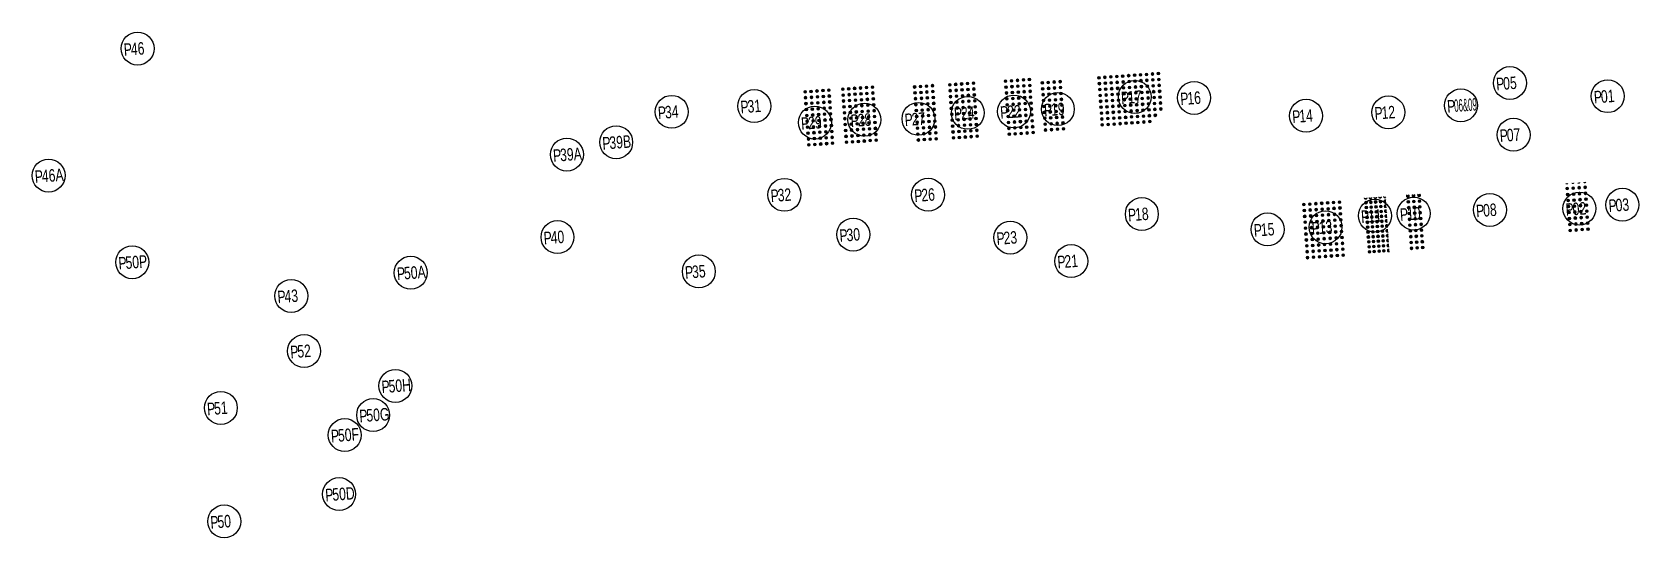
# Model space of a CAD drawing. Header units: metres. Extents: x 832186 to 835372, y 816492 to 818447.
# Drawn here: x 832370 to 833658, y 817668 to 818073 of the extents above; entities that cross this region are included whole.
import ezdxf
from ezdxf.xclip import XClip

# ---------------------------------------------------------------- set-up
doc = ezdxf.new("R2010")
doc.units = ezdxf.units.M
doc.header["$LTSCALE"] = 20
doc.header["$MEASUREMENT"] = 0
doc.header["$XCLIPFRAME"] = 0
doc.linetypes.add('$AUDIT_BAD_LTYPE2', pattern=[0])
for name, color, linetype in [('$AUDIT_BAD_LAYER1', 7, 'Continuous'), ('AR-BLINE_AR_BS_', 6, 'Continuous'), ('AR-TXT_AR_BS', 4, 'Continuous'), ('WKD071__', 10, 'Continuous')]:
    doc.layers.add(name, color=color, linetype=linetype)
doc.layers.add('ZONE - greenery at roof', color=8, linetype='Continuous', lineweight=0)
doc.styles.add('Style-Arial', font='arial.ttf', dxfattribs={"width": 0.8})

# ---------------------------------------------------------------- blocks, each defined once
blk = doc.blocks.new('P_SYM')
at = {"layer": 'AR-TXT_AR_BS'}
blk.add_circle((0, 0), 13.2, dxfattribs=at)
at = {"layer": 'AR-TXT_AR_BS', "insert": (-11.4, 4.1, 0), "char_height": 10, "attachment_point": 1, "rotation": 4, "style": 'Style-Arial'}
blk.add_mtext_dynamic_manual_height_columns('{\\W0.7;P}', width=42.564, gutter_width=25, heights=[0], dxfattribs=at)
at = {"layer": 'AR-TXT_AR_BS', "style": 'Style-Arial', "width": 0.7}
blk.add_attdef('39A', (-5.1, -5.4, 0), '', height=10, rotation=4, dxfattribs=at)
blk = doc.blocks.new('DOT')
at = {"layer": 'ZONE - greenery at roof', "true_color": 0x808080}
h = blk.add_hatch(color=8, dxfattribs=at)
h.dxf.hatch_style = 1
edge = h.paths.add_edge_path()
edge.add_arc((0, 0), 1.12, 4, 364)
at = {"layer": 'ZONE - greenery at roof', "color": 8, "true_color": 0x808080}
blk.add_circle((0, 0), 1.12, dxfattribs=at)

msp = doc.modelspace()

# ---------------------------------------------------------------- linework, layer by layer
at = {"layer": '$AUDIT_BAD_LAYER1', "color": 5, "linetype": '$AUDIT_BAD_LTYPE2'}
msp.add_line((833525.0677, 818023.4847), (833525.0722, 818023.485), dxfattribs=at)
at = {"layer": 'AR-BLINE_AR_BS_', "color": 5, "extrusion": (0, 0, -1)}
msp.add_line((833525.0677, 818023.4847, 3.15), (833525.0722, 818023.485, 3.15), dxfattribs=at)

# ---------------------------------------------------------------- block references
at = {"layer": 'WKD071__'}
for p, values in [((832455.007, 818060.2783, 0), {'39A': '46'}), ((833555.1401, 818032.7248), {'39A': '05'}), ((833254.4141, 818021.5709), {'39A': '17'}), ((833301.9466, 818020.7771), {'39A': '16'}), ((833633.4891, 818022.1676, 0), {'39A': '01'}), ((832883.1743, 818009.6374), {'39A': '34'}), ((832949.3669, 818014.2648), {'39A': '31'}), ((833037.6856, 818003.2389, 0), {'39A': '28'}), ((833080.9763, 818003.9901, 0), {'39A': '27'}), ((833120.5295, 818008.7957, 0), {'39A': '24'}), ((833157.5513, 818009.8831, 0), {'39A': '22'}), ((833192.7142, 818011.8004, 0), {'39A': '19'}), ((833391.6764, 818006.4629, 0), {'39A': '14'}), ((833457.6603, 818009.2217, 0), {'39A': '12'}), ((832997.9336, 818001.0062, 0), {'39A': '29'}), ((833558.0403, 817991.2387), {'39A': '07'}), ((832838.6451, 817985.1883, 0), {'39A': '39B'}), ((832799.1218, 817975.3701, 0), {'39A': '39A'}), ((832383.6678, 817958.4837, 0), {'39A': '46A'}), ((832973.5404, 817943.0931, 0), {'39A': '32'}), ((833088.7068, 817943.1801), {'39A': '26'}), ((833260.0388, 817927.6853), {'39A': '18'}), ((833446.8594, 817926.3798), {'39A': '11'}), ((833478.0296, 817928.0787), {'39A': '10'}), ((833539.0634, 817930.976, 0), {'39A': '08'}), ((833610.8029, 817932.0781, 0), {'39A': '02'}), ((833645.2645, 817935.1186), {'39A': '03'}), ((833360.8878, 817915.3882), {'39A': '15'}), ((833407.2814, 817917.0975), {'39A': '13'}), ((832791.5829, 817909.2252, 0), {'39A': '40'}), ((833028.7333, 817911.2236, 0), {'39A': '30'}), ((833154.6138, 817908.7995, 0), {'39A': '23'}), ((832450.7248, 817889.0509, 0), {'39A': '50P'}), ((833203.4489, 817889.9726, 0), {'39A': '21'}), ((832673.9594, 817880.6514, 0), {'39A': '50A'}), ((832904.9037, 817881.6832), {'39A': '35'}), ((832578.1967, 817862.0616, 0), {'39A': '43'}), ((832588.4785, 817817.8986, 0), {'39A': '52'}), ((832661.6278, 817789.9516, 0), {'39A': '50H'}), ((832521.7343, 817772.2579, 0), {'39A': '51'}), ((832643.832, 817766.5935, 0), {'39A': '50G'}), ((832621.0443, 817750.5729, 0), {'39A': '50F'}), ((832616.511, 817703.2233, 0), {'39A': '50D'}), ((832524.4267, 817681.3565, 0), {'39A': '50'})]:
    msp.add_blockref('P_SYM', p, dxfattribs=at).add_auto_attribs(values)
ref = msp.add_blockref('P_SYM', (833515.8354, 818014.8177, 0), dxfattribs=at)
ref.add_attrib('39A', '06&09', (833510.7583, 818009.4585, 0), dxfattribs={"layer": 'AR-TXT_AR_BS', "height": 10, "rotation": 4.0000335, "style": 'Style-Arial', "width": 0.45})
at = {"layer": 'ZONE - greenery at roof', "rotation": 4}
for p in [(833020.2868, 818027.7646, 0), (833025.049, 818028.0976, 0), (833029.8111, 818028.4306, 0), (833034.5732, 818028.7636, 0), (833039.3354, 818029.0966, 0), (833044.0975, 818029.4296, 0), (833077.9051, 818029.5729, 0), (833082.6672, 818029.9059, 0), (833087.4293, 818030.2389, 0), (833092.1915, 818030.5719, 0), (833106.0412, 818031.2759, 0), (833110.8033, 818031.6089, 0), (833115.5654, 818031.9419, 0), (833120.3276, 818032.2749, 0), (833125.0897, 818032.6079, 0), (833125.4202, 818027.8819, 0), (833150.8283, 818034.1925), (833151.1588, 818029.4664), (833155.5905, 818034.5255), (833155.9209, 818029.7994), (833160.3526, 818034.8585), (833160.6831, 818030.1324), (833165.1148, 818035.1915), (833165.4452, 818030.4654), (833169.8769, 818035.5245), (833170.2074, 818030.7984), (833180.2458, 818032.8193), (833180.5763, 818028.0933), (833185.0079, 818033.1523), (833185.3384, 818028.4263), (833189.7701, 818033.4853), (833190.1006, 818028.7593), (833194.5322, 818033.8183), (833194.8627, 818029.0923), (833225.6716, 818036.9474, 0), (833226.002, 818032.2214, 0), (833230.4337, 818037.2804, 0), (833230.7642, 818032.5544, 0), (833231.0946, 818027.8284, 0), (833235.1958, 818037.6134, 0), (833235.5263, 818032.8874, 0), (833235.8568, 818028.1614, 0), (833239.958, 818037.9464, 0), (833240.2885, 818033.2204, 0), (833240.6189, 818028.4944, 0), (833244.7201, 818038.2794, 0), (833245.0506, 818033.5534, 0), (833245.3811, 818028.8274, 0), (833249.4823, 818038.6124, 0), (833249.8127, 818033.8864, 0), (833250.1432, 818029.1604, 0), (833254.2444, 818038.9454, 0), (833254.5749, 818034.2194, 0), (833254.9054, 818029.4934, 0), (833259.0065, 818039.2784, 0), (833259.337, 818034.5524, 0), (833259.6675, 818029.8264, 0), (833263.7687, 818039.6114, 0), (833264.0992, 818034.8854, 0), (833264.4296, 818030.1594, 0), (833268.5308, 818039.9444, 0), (833268.8613, 818035.2184, 0), (833269.1918, 818030.4924, 0), (833273.293, 818040.2774, 0), (833273.6234, 818035.5514, 0), (833273.9539, 818030.8254, 0), (832990.1105, 818025.655, 0), (832990.4409, 818020.929, 0), (832990.7714, 818016.203, 0), (832994.8726, 818025.988, 0), (832995.2031, 818021.262, 0), (832995.5336, 818016.536, 0), (832999.6347, 818026.321, 0), (832999.9652, 818021.595, 0), (833000.2957, 818016.869, 0), (833004.3969, 818026.654, 0), (833004.7274, 818021.928, 0), (833005.0578, 818017.202, 0), (833009.159, 818026.987, 0), (833009.4895, 818022.261, 0), (833009.82, 818017.535, 0), (833020.6173, 818023.0386, 0), (833020.9478, 818018.3125, 0), (833025.3794, 818023.3716, 0), (833025.7099, 818018.6455, 0), (833030.1416, 818023.7046, 0), (833030.472, 818018.9785, 0), (833034.9037, 818024.0376, 0), (833035.2342, 818019.3115, 0), (833039.6659, 818024.3706, 0), (833039.9963, 818019.6445, 0), (833040.3268, 818014.9185, 0), (833044.428, 818024.7036, 0), (833044.7585, 818019.9776, 0), (833045.0889, 818015.2515, 0), (833078.2355, 818024.8469, 0), (833078.566, 818020.1209, 0), (833078.8965, 818015.3949, 0), (833082.9977, 818025.1799, 0), (833083.3282, 818020.4539, 0), (833083.6586, 818015.7279, 0), (833087.7598, 818025.5129, 0), (833088.0903, 818020.7869, 0), (833088.4208, 818016.0609, 0), (833092.522, 818025.8459, 0), (833092.8524, 818021.1199, 0), (833093.1829, 818016.3939, 0), (833106.3716, 818026.5499, 0), (833106.7021, 818021.8239, 0), (833107.0326, 818017.0979, 0), (833111.1338, 818026.8829, 0), (833111.4642, 818022.1569, 0), (833111.7947, 818017.4309, 0), (833115.8959, 818027.2159, 0), (833116.2264, 818022.4899, 0), (833116.5569, 818017.7639, 0), (833120.6581, 818027.5489, 0), (833120.9885, 818022.8229, 0), (833121.319, 818018.0969, 0), (833125.7507, 818023.1559, 0), (833126.0811, 818018.4299, 0), (833151.4893, 818024.7404), (833151.8198, 818020.0144), (833152.1502, 818015.2884), (833156.2514, 818025.0734), (833156.5819, 818020.3474), (833156.9124, 818015.6214), (833161.0136, 818025.4064), (833161.344, 818020.6804), (833161.6745, 818015.9544), (833165.7757, 818025.7394), (833166.1062, 818021.0134), (833166.4367, 818016.2874), (833170.5378, 818026.0724), (833170.8683, 818021.3464), (833171.1988, 818016.6204), (833180.9067, 818023.3673), (833181.2372, 818018.6413), (833185.6689, 818023.7003), (833185.9994, 818018.9743), (833190.431, 818024.0333), (833190.7615, 818019.3073), (833195.1932, 818024.3663), (833195.5236, 818019.6403), (833195.8541, 818014.9143), (833226.3325, 818027.4954, 0), (833226.663, 818022.7693, 0), (833226.9935, 818018.0433, 0), (833231.4251, 818023.1023, 0), (833231.7556, 818018.3763, 0), (833236.1873, 818023.4353, 0), (833236.5177, 818018.7093, 0), (833240.9494, 818023.7683, 0), (833241.2799, 818019.0423, 0), (833245.7115, 818024.1013, 0), (833246.042, 818019.3753, 0), (833250.4737, 818024.4343, 0), (833250.8042, 818019.7083, 0), (833251.1346, 818014.9823, 0), (833255.2358, 818024.7673, 0), (833255.5663, 818020.0413, 0), (833255.8968, 818015.3153, 0), (833259.998, 818025.1003, 0), (833260.3284, 818020.3743, 0), (833260.6589, 818015.6483, 0), (833264.7601, 818025.4333, 0), (833265.0906, 818020.7073, 0), (833265.4211, 818015.9813, 0), (833269.5223, 818025.7663, 0), (833269.8527, 818021.0403, 0), (833270.1832, 818016.3143, 0), (833274.2844, 818026.0993, 0), (833274.6149, 818021.3733, 0), (833274.9453, 818016.6473, 0), (832991.1019, 818011.477, 0), (832991.4324, 818006.7509, 0), (832991.7628, 818002.0249, 0), (832995.864, 818011.81, 0), (832996.1945, 818007.0839, 0), (832996.525, 818002.3579, 0), (833000.6262, 818012.143, 0), (833000.9566, 818007.4169, 0), (833001.2871, 818002.6909, 0), (833005.3883, 818012.476, 0), (833005.7188, 818007.7499, 0), (833006.0493, 818003.0239, 0), (833010.1505, 818012.809, 0), (833010.4809, 818008.083, 0), (833010.8114, 818003.3569, 0), (833021.2782, 818013.5865, 0), (833021.6087, 818008.8605, 0), (833021.9392, 818004.1345, 0), (833026.0404, 818013.9195, 0), (833026.3709, 818009.1935, 0), (833026.7013, 818004.4675, 0), (833030.8025, 818014.2525, 0), (833031.133, 818009.5265, 0), (833031.4635, 818004.8005, 0), (833035.5647, 818014.5855, 0), (833035.8951, 818009.8595, 0), (833036.2256, 818005.1335, 0), (833040.6573, 818010.1925, 0), (833040.9878, 818005.4665, 0), (833045.4194, 818010.5255, 0), (833045.7499, 818005.7995, 0), (833079.227, 818010.6688, 0), (833079.5574, 818005.9428, 0), (833083.9891, 818011.0018, 0), (833084.3196, 818006.2758, 0), (833088.7512, 818011.3348, 0), (833089.0817, 818006.6088, 0), (833089.4122, 818001.8828, 0), (833093.5134, 818011.6678, 0), (833093.8439, 818006.9418, 0), (833094.1743, 818002.2158, 0), (833107.3631, 818012.3719, 0), (833107.6935, 818007.6458, 0), (833108.024, 818002.9198, 0), (833112.1252, 818012.7049, 0), (833112.4557, 818007.9788, 0), (833112.7861, 818003.2528, 0), (833116.8873, 818013.0379, 0), (833117.2178, 818008.3118, 0), (833117.5483, 818003.5858, 0), (833121.6495, 818013.3709, 0), (833121.98, 818008.6448, 0), (833122.3104, 818003.9188, 0), (833126.4116, 818013.7039, 0), (833126.7421, 818008.9778, 0), (833127.0726, 818004.2518, 0), (833152.4807, 818010.5624), (833152.8112, 818005.8363), (833157.2428, 818010.8954), (833157.5733, 818006.1693), (833162.005, 818011.2284), (833162.3355, 818006.5023), (833166.7671, 818011.5614), (833167.0976, 818006.8353), (833167.4281, 818002.1093), (833171.5293, 818011.8944), (833171.8597, 818007.1683), (833172.1902, 818002.4423), (833181.5677, 818013.9153), (833181.8982, 818009.1892), (833182.2287, 818004.4632), (833186.3298, 818014.2483), (833186.6603, 818009.5222), (833186.9908, 818004.7962), (833191.092, 818014.5813), (833191.4225, 818009.8552), (833191.7529, 818005.1292), (833196.1846, 818010.1882), (833196.5151, 818005.4622), (833227.3239, 818013.3173, 0), (833227.6544, 818008.5913, 0), (833227.9849, 818003.8653, 0), (833232.0861, 818013.6503, 0), (833232.4165, 818008.9243, 0), (833232.747, 818004.1983, 0), (833236.8482, 818013.9833, 0), (833237.1787, 818009.2573, 0), (833237.5092, 818004.5313, 0), (833241.6104, 818014.3163, 0), (833241.9408, 818009.5903, 0), (833242.2713, 818004.8643, 0), (833246.3725, 818014.6493, 0), (833246.703, 818009.9233, 0), (833247.0334, 818005.1973, 0), (833251.4651, 818010.2563, 0), (833251.7956, 818005.5303, 0), (833256.2273, 818010.5893, 0), (833256.5577, 818005.8633, 0), (833260.9894, 818010.9223, 0), (833261.3199, 818006.1963, 0), (833265.7515, 818011.2553, 0), (833266.082, 818006.5293, 0), (833270.5137, 818011.5883, 0), (833270.8442, 818006.8623, 0), (833275.2758, 818011.9213, 0), (832992.0933, 817997.2989, 0), (832992.4238, 817992.5729, 0), (832996.8555, 817997.6319, 0), (832997.1859, 817992.9059, 0), (833001.6176, 817997.9649, 0), (833001.9481, 817993.2389, 0), (833006.3797, 817998.2979, 0), (833006.7102, 817993.5719, 0), (833011.1419, 817998.6309, 0), (833011.4724, 817993.9049, 0), (833011.8028, 817989.1789, 0), (833022.2697, 817999.4085, 0), (833022.6001, 817994.6824, 0), (833022.9306, 817989.9564, 0), (833027.0318, 817999.7415, 0), (833027.3623, 817995.0154, 0), (833027.6928, 817990.2894, 0), (833031.7939, 818000.0745, 0), (833032.1244, 817995.3484, 0), (833032.4549, 817990.6224, 0), (833036.5561, 818000.4075, 0), (833036.8866, 817995.6814, 0), (833037.217, 817990.9554, 0), (833041.3182, 818000.7405, 0), (833041.6487, 817996.0145, 0), (833041.9792, 817991.2884, 0), (833046.0804, 818001.0735, 0), (833046.4108, 817996.3475, 0), (833046.7413, 817991.6214, 0), (833079.8879, 818001.2168, 0), (833080.2184, 817996.4908, 0), (833080.5489, 817991.7648, 0), (833084.6501, 818001.5498, 0), (833084.9805, 817996.8238, 0), (833085.311, 817992.0978, 0), (833089.7427, 817997.1568, 0), (833090.0731, 817992.4308, 0), (833094.5048, 817997.4898, 0), (833094.8353, 817992.7638, 0), (833108.3545, 817998.1938, 0), (833108.685, 817993.4678, 0), (833113.1166, 817998.5268, 0), (833113.4471, 817993.8008, 0), (833113.7776, 817989.0748, 0), (833117.8788, 817998.8598, 0), (833118.2092, 817994.1338, 0), (833118.5397, 817989.4078, 0), (833122.6409, 817999.1928, 0), (833122.9714, 817994.4668, 0), (833123.3019, 817989.7408, 0), (833127.403, 817999.5258, 0), (833127.7335, 817994.7998, 0), (833128.064, 817990.0738, 0), (833153.1417, 818001.1103), (833153.4721, 817996.3843), (833153.8026, 817991.6583), (833157.9038, 818001.4433), (833158.2343, 817996.7173), (833158.5647, 817991.9913), (833162.6659, 818001.7763), (833162.9964, 817997.0503), (833163.3269, 817992.3243), (833167.7586, 817997.3833), (833168.089, 817992.6573), (833172.5207, 817997.7163), (833172.8512, 817992.9903), (833182.5591, 817999.7372), (833182.8896, 817995.0112), (833187.3213, 818000.0702), (833187.6517, 817995.3442), (833192.0834, 818000.4032), (833192.4139, 817995.6772), (833196.8456, 818000.7362), (833197.176, 817996.0102), (833228.3154, 817999.1392, 0), (833233.0775, 817999.4722, 0), (833237.8396, 817999.8052, 0), (833242.6018, 818000.1382, 0), (833247.3639, 818000.4712, 0), (833252.1261, 818000.8042, 0), (833256.8882, 818001.1372, 0), (833261.6503, 818001.4702, 0), (833266.4125, 818001.8032, 0), (832992.7543, 817987.8469, 0), (832993.0847, 817983.1208, 0), (832997.5164, 817988.1799, 0), (832997.8469, 817983.4538, 0), (833002.2785, 817988.5129, 0), (833002.609, 817983.7869, 0), (833007.0407, 817988.8459, 0), (833007.3712, 817984.1199, 0), (833012.1333, 817984.4529, 0), (833023.2611, 817985.2304, 0), (833028.0232, 817985.5634, 0), (833032.7854, 817985.8964, 0), (833037.5475, 817986.2294, 0), (833042.3097, 817986.5624, 0), (833047.0718, 817986.8954, 0), (833080.8793, 817987.0387, 0), (833085.6415, 817987.3717, 0), (833090.4036, 817987.7048, 0), (833095.1658, 817988.0378, 0), (833109.0154, 817988.7418, 0), (833451.341, 817937.6307, 0), (833473.657, 817937.4574, 0), (833478.1223, 817937.7696, 0), (833482.5877, 817938.0819, 0), (833601.0836, 817948.137, 0), (833601.4189, 817943.341, 0), (833601.7543, 817938.545, 0), (833605.8581, 817948.4709, 0), (833606.1935, 817943.6749, 0), (833606.5288, 817938.8788, 0), (833610.6326, 817948.8048, 0), (833610.968, 817944.0087, 0), (833611.3034, 817939.2127, 0), (833615.4071, 817949.1386, 0), (833615.7425, 817944.3426, 0), (833616.0779, 817939.5466, 0), (833389.9515, 817935.2938, 0), (833390.282, 817930.5678, 0), (833390.6125, 817925.8417, 0), (833394.7137, 817935.6268, 0), (833395.0441, 817930.9008, 0), (833395.3746, 817926.1747, 0), (833399.4758, 817935.9598, 0), (833399.8063, 817931.2338, 0), (833400.1368, 817926.5077, 0), (833404.2379, 817936.2928, 0), (833404.5684, 817931.5668, 0), (833404.8989, 817926.8407, 0), (833409.0001, 817936.6258, 0), (833409.3306, 817931.8998, 0), (833409.661, 817927.1737, 0), (833413.7622, 817936.9588, 0), (833414.0927, 817932.2328, 0), (833414.4232, 817927.5067, 0), (833418.5244, 817937.2918, 0), (833418.8548, 817932.5658, 0), (833419.1853, 817927.8397, 0), (833439.7341, 817936.8191, 0), (833440.0093, 817932.8837, 0), (833440.2845, 817928.9484, 0), (833440.5597, 817925.013, 0), (833443.6031, 817937.0897, 0), (833443.8783, 817933.1543, 0), (833444.1535, 817929.2189, 0), (833444.4287, 817925.2835, 0), (833447.4721, 817937.3602, 0), (833447.7472, 817933.4248, 0), (833448.0224, 817929.4894, 0), (833448.2976, 817925.5541, 0), (833451.6162, 817933.6954, 0), (833451.8914, 817929.76, 0), (833452.1666, 817925.8246, 0), (833473.9823, 817932.8053, 0), (833474.3076, 817928.1532, 0), (833478.4476, 817933.1175, 0), (833478.7729, 817928.4655, 0), (833482.913, 817933.4298, 0), (833483.2383, 817928.7777, 0), (833602.0897, 817933.7489, 0), (833602.4251, 817928.9529, 0), (833606.8642, 817934.0828, 0), (833607.1996, 817929.2867, 0), (833611.6387, 817934.4167, 0), (833611.9741, 817929.6206, 0), (833612.3095, 817924.8246, 0), (833616.4132, 817934.7505, 0), (833616.7486, 817929.9545, 0), (833617.084, 817925.1584, 0), (833390.943, 817921.1157, 0), (833391.2734, 817916.3897, 0), (833391.6039, 817911.6637, 0), (833395.7051, 817921.4487, 0), (833396.0356, 817916.7227, 0), (833396.366, 817911.9967, 0), (833400.4672, 817921.7817, 0), (833400.7977, 817917.0557, 0), (833401.1282, 817912.3297, 0), (833405.2294, 817922.1147, 0), (833405.5599, 817917.3887, 0), (833405.8903, 817912.6627, 0), (833409.9915, 817922.4477, 0), (833410.322, 817917.7217, 0), (833410.6525, 817912.9957, 0), (833414.7537, 817922.7807, 0), (833415.0841, 817918.0547, 0), (833415.4146, 817913.3287, 0), (833419.5158, 817923.1137, 0), (833419.8463, 817918.3877, 0), (833420.1768, 817913.6617, 0), (833440.8349, 817921.0776, 0), (833441.1101, 817917.1422, 0), (833441.3853, 817913.2068, 0), (833444.7038, 817921.3481, 0), (833444.979, 817917.4128, 0), (833445.2542, 817913.4774, 0), (833448.5728, 817921.6187, 0), (833448.848, 817917.6833, 0), (833449.1232, 817913.7479, 0), (833452.4418, 817921.8892, 0), (833452.717, 817917.9538, 0), (833452.9921, 817914.0185, 0), (833474.6329, 817923.5012, 0), (833474.9582, 817918.8491, 0), (833475.2835, 817914.197, 0), (833479.0983, 817923.8134, 0), (833479.4236, 817919.1613, 0), (833479.7489, 817914.5093, 0), (833483.5636, 817924.1257, 0), (833483.8889, 817919.4736, 0), (833484.2142, 817914.8215, 0), (833602.7604, 817924.1568, 0), (833603.0958, 817919.3608, 0), (833603.4312, 817914.5648, 0), (833607.5349, 817924.4907, 0), (833607.8703, 817919.6947, 0), (833608.2057, 817914.8986, 0), (833612.6448, 817920.0285, 0), (833612.9802, 817915.2325, 0), (833617.4194, 817920.3624, 0), (833617.7547, 817915.5664, 0), (833391.9344, 817906.9377, 0), (833392.2649, 817902.2116, 0), (833396.6965, 817907.2707, 0), (833397.027, 817902.5446, 0), (833401.4587, 817907.6037, 0), (833401.7891, 817902.8776, 0), (833406.2208, 817907.9367, 0), (833406.5513, 817903.2106, 0), (833410.9829, 817908.2697, 0), (833411.3134, 817903.5436, 0), (833411.6439, 817898.8176, 0), (833415.7451, 817908.6027, 0), (833416.0756, 817903.8766, 0), (833416.406, 817899.1506, 0), (833420.5072, 817908.9357, 0), (833420.8377, 817904.2096, 0), (833421.1682, 817899.4836, 0), (833441.6604, 817909.2715, 0), (833441.9356, 817905.3361, 0), (833442.2108, 817901.4007, 0), (833445.5294, 817909.542, 0), (833445.8046, 817905.6066, 0), (833446.0798, 817901.6712, 0), (833449.3984, 817909.8125, 0), (833449.6736, 817905.8772, 0), (833449.9487, 817901.9418, 0), (833453.2673, 817910.0831, 0), (833453.5425, 817906.1477, 0), (833453.8177, 817902.2123, 0), (833475.6088, 817909.5449, 0), (833475.9341, 817904.8929, 0), (833476.2594, 817900.2408, 0), (833480.0742, 817909.8572, 0), (833480.3995, 817905.2051, 0), (833480.7248, 817900.5531, 0), (833484.5395, 817910.1694, 0), (833484.8648, 817905.5174, 0), (833485.1901, 817900.8653, 0), (833392.5953, 817897.4856, 0), (833392.9258, 817892.7596, 0), (833397.3575, 817897.8186, 0), (833397.6879, 817893.0926, 0), (833402.1196, 817898.1516, 0), (833402.4501, 817893.4256, 0), (833406.8818, 817898.4846, 0), (833407.2122, 817893.7586, 0), (833411.9744, 817894.0916, 0), (833416.7365, 817894.4246, 0), (833421.4987, 817894.7576, 0), (833442.486, 817897.4653, 0), (833446.355, 817897.7359, 0), (833450.2239, 817898.0064, 0), (833454.0929, 817898.2769, 0)]:
    msp.add_blockref('DOT', p, dxfattribs=at)
at = {"layer": 'ZONE - greenery at roof'}
ref = msp.add_blockref('DOT', (833600.7482, 817952.9331, 0), dxfattribs=dict(at, rotation=4))
XClip(ref).set_block_clipping_path([(16.6615319737, -0.702949692), (-2.3384672789, -0.7030504385), (-2.3382536178, -40.9982800925), (16.6617456374, -40.998179346)])
ref = msp.add_blockref('DOT', (833605.5227, 817953.2669, 0), dxfattribs=dict(at, rotation=4))
XClip(ref).set_block_clipping_path([(11.8753519736, -0.7029496921), (-7.124647279, -0.7030504387), (-7.1244336179, -40.9982800926), (11.8755656373, -40.9981793461)])
ref = msp.add_blockref('DOT', (833610.2972, 817953.6008, 0), dxfattribs=dict(at, rotation=4))
XClip(ref).set_block_clipping_path([(7.0891719735, -0.7029496921), (-11.9108272791, -0.7030504387), (-11.910613618, -40.9982800926), (7.0893856372, -40.9981793461)])
ref = msp.add_blockref('DOT', (833615.0718, 817953.9347, 0), dxfattribs=dict(at, rotation=4))
XClip(ref).set_block_clipping_path([(2.3029919735, -0.7029496921), (-16.6970072791, -0.7030504387), (-16.696793618, -40.9982800926), (2.3032056371, -40.9981793461)])
ref = msp.add_blockref('DOT', (833439.4589, 817940.7545, 0), dxfattribs=dict(at, rotation=4))
XClip(ref).set_block_clipping_path([(16.0328196433, -0.1087475596), (-1.8671803746, -0.1088424736), (-1.8669401732, -45.4088424591), (16.0330598446, -45.4087475451)])
ref = msp.add_blockref('DOT', (833443.3279, 817941.025, 0), dxfattribs=dict(at, rotation=4))
XClip(ref).set_block_clipping_path([(12.1544096434, -0.1087475596), (-5.7455903745, -0.1088424736), (-5.7453501731, -45.4088424591), (12.1546498447, -45.4087475451)])
ref = msp.add_blockref('DOT', (833447.1969, 817941.2956, 0), dxfattribs=dict(at, rotation=4))
XClip(ref).set_block_clipping_path([(8.2759996434, -0.1087475598), (-9.6240003745, -0.1088424738), (-9.6237601731, -45.4088424593), (8.2762398447, -45.4087475453)])
ref = msp.add_blockref('DOT', (833451.0658, 817941.5661, 0), dxfattribs=dict(at, rotation=4))
XClip(ref).set_block_clipping_path([(4.3975896434, -0.1087475598), (-13.5024103745, -0.1088424738), (-13.5021701731, -45.4088424593), (4.3978298447, -45.4087475453)])
ref = msp.add_blockref('DOT', (833454.9348, 817941.8367, 0), dxfattribs=dict(at, rotation=4))
XClip(ref).set_block_clipping_path([(0.5191796434, -0.1087475601), (-17.3808203745, -0.1088424741), (-17.3805801731, -45.4088424596), (0.5194198447, -45.4087475456)])
ref = msp.add_blockref('DOT', (833455.21, 817937.9013, 0), dxfattribs=dict(at, rotation=4))
XClip(ref).set_block_clipping_path([(0.5191796434, 3.8362424399), (-17.3808203745, 3.8361475259), (-17.3805801731, -41.4638524596), (0.5194198447, -41.4637575456)])
ref = msp.add_blockref('DOT', (833473.3317, 817942.1094, 0), dxfattribs=dict(at, rotation=4))
XClip(ref).set_block_clipping_path([(11.5480548141, 0.9029301018), (-2.1519452053, 0.9028574582), (-2.1517050042, -44.3971425274), (11.5482950154, -44.3970698839)])
ref = msp.add_blockref('DOT', (833477.797, 817942.4217, 0), dxfattribs=dict(at, rotation=4))
XClip(ref).set_block_clipping_path([(7.0718148142, 0.9029301018), (-6.6281852052, 0.9028574582), (-6.627945004, -44.3971425274), (7.0720550155, -44.3970698839)])
ref = msp.add_blockref('DOT', (833482.2624, 817942.7339, 0), dxfattribs=dict(at, rotation=4))
XClip(ref).set_block_clipping_path([(2.595574814, 0.902930102), (-11.1044252054, 0.9028574583), (-11.1041850043, -44.3971425273), (2.5958150153, -44.3970698838)])
ref = msp.add_blockref('DOT', (833455.4852, 817933.9659, 0), dxfattribs=dict(at, rotation=4))
XClip(ref).set_block_clipping_path([(0.5191796431, 7.7812324399), (-17.3808203747, 7.7811375259), (-17.3805801733, -37.5188624596), (0.5194198445, -37.5187675456)])
ref = msp.add_blockref('DOT', (833455.7604, 817930.0305, 0), dxfattribs=dict(at, rotation=4))
XClip(ref).set_block_clipping_path([(0.519179643, 11.7262224399), (-17.3808203748, 11.7261275259), (-17.3805801735, -33.5738724596), (0.5194198444, -33.5737775456)])
ref = msp.add_blockref('DOT', (833456.0355, 817926.0951, 0), dxfattribs=dict(at, rotation=4))
XClip(ref).set_block_clipping_path([(0.5191796429, 15.6712124399), (-17.3808203749, 15.6711175259), (-17.3805801736, -29.6288824596), (0.5194198443, -29.6287875456)])
ref = msp.add_blockref('DOT', (833456.3107, 817922.1598, 0), dxfattribs=dict(at, rotation=4))
XClip(ref).set_block_clipping_path([(0.5191796429, 19.6162024396), (-17.3808203749, 19.6161075257), (-17.3805801736, -25.6838924598), (0.5194198443, -25.6837975458)])
ref = msp.add_blockref('DOT', (833456.5859, 817918.2244, 0), dxfattribs=dict(at, rotation=4))
XClip(ref).set_block_clipping_path([(0.5191796427, 23.5611924396), (-17.3808203752, 23.5610975256), (-17.3805801738, -21.7389024599), (0.519419844, -21.7388075459)])
ref = msp.add_blockref('DOT', (833456.8611, 817914.289, 0), dxfattribs=dict(at, rotation=4))
XClip(ref).set_block_clipping_path([(0.5191796427, 27.5061824399), (-17.3808203752, 27.5060875259), (-17.3805801738, -17.7939124596), (0.519419844, -17.7938175456)])
ref = msp.add_blockref('DOT', (833457.1363, 817910.3536, 0), dxfattribs=dict(at, rotation=4))
XClip(ref).set_block_clipping_path([(0.5191796425, 31.4511724398), (-17.3808203753, 31.4510775259), (-17.3805801739, -13.8489224596), (0.5194198439, -13.8488275456)])
ref = msp.add_blockref('DOT', (833457.4115, 817906.4182, 0), dxfattribs=dict(at, rotation=4))
XClip(ref).set_block_clipping_path([(0.5191796423, 35.3961624398), (-17.3808203755, 35.3960675258), (-17.3805801742, -9.9039324597), (0.5194198437, -9.9038375457)])
ref = msp.add_blockref('DOT', (833457.6867, 817902.4829, 0), dxfattribs=dict(at, rotation=4))
XClip(ref).set_block_clipping_path([(0.5191796423, 39.3411524397), (-17.3808203755, 39.3410575257), (-17.3805801742, -5.9589424598), (0.5194198437, -5.9588475458)])
ref = msp.add_blockref('DOT', (833457.9619, 817898.5475, 0), dxfattribs=dict(at, rotation=4))
XClip(ref).set_block_clipping_path([(0.5191796422, 43.2861424396), (-17.3808203756, 43.2860475256), (-17.3805801743, -2.0139524599), (0.5194198436, -2.0138575459)])

doc.saveas('drawing.dxf')
